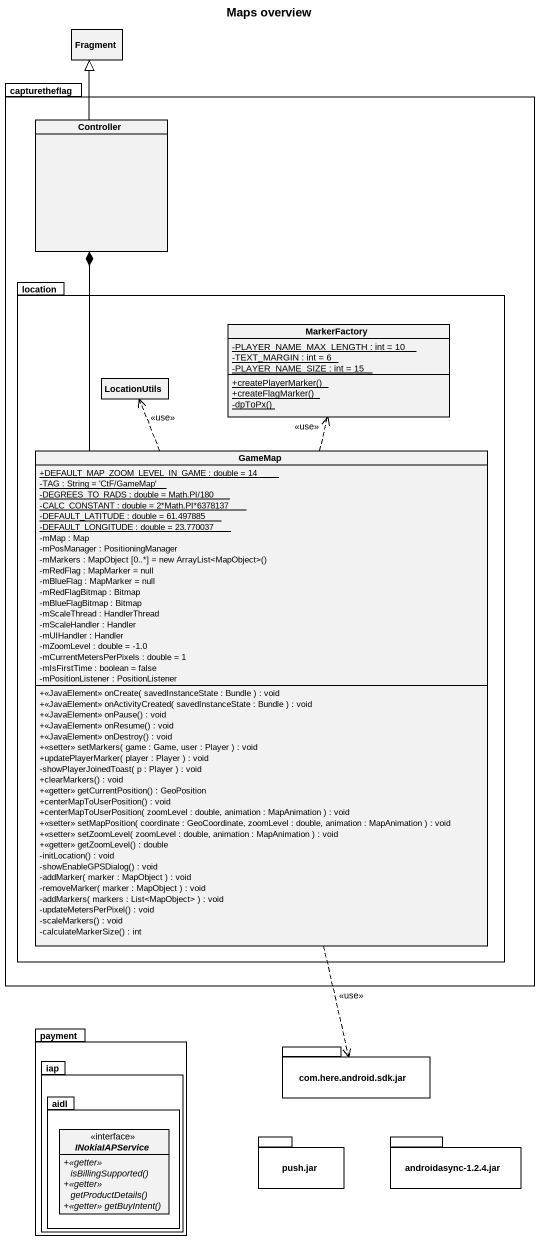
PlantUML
@startuml
title Maps overview
hide circle
hide empty members
skinparam classAttributeIconSize 0
class Fragment
package capturetheflag {
  class Controller
  package location {
    class MarkerFactory {
      {static} -PLAYER_NAME_MAX_LENGTH : int = 10
      {static} -TEXT_MARGIN : int = 6
      {static} -PLAYER_NAME_SIZE : int = 15
      {static} +createPlayerMarker()
      {static} +createFlagMarker()
      {static} -dpToPx()
    }
    class LocationUtils
    class GameMap {
      {static} +DEFAULT_MAP_ZOOM_LEVEL_IN_GAME : double = 14
      {static} -TAG : String = 'CtF/GameMap'
      {static} -DEGREES_TO_RADS : double = Math.PI/180
      {static} -CALC_CONSTANT : double = 2*Math.PI*6378137
      {static} -DEFAULT_LATITUDE : double = 61.497885
      {static} -DEFAULT_LONGITUDE : double = 23.770037
      -mMap : Map
      -mPosManager : PositioningManager
      {field} -mMarkers : MapObject [0..*] = new ArrayList<MapObject>()
      -mRedFlag : MapMarker = null
      -mBlueFlag : MapMarker = null
      -mRedFlagBitmap : Bitmap
      -mBlueFlagBitmap : Bitmap
      -mScaleThread : HandlerThread
      -mScaleHandler : Handler
      -mUIHandler : Handler
      -mZoomLevel : double = -1.0
      -mCurrentMetersPerPixels : double = 1
      -mIsFirstTime : boolean = false
      -mPositionListener : PositionListener
      +<<JavaElement>> onCreate( savedInstanceState : Bundle ) : void
      +<<JavaElement>> onActivityCreated( savedInstanceState : Bundle ) : void
      +<<JavaElement>> onPause() : void
      +<<JavaElement>> onResume() : void
      +<<JavaElement>> onDestroy() : void
      +<<setter>> setMarkers( game : Game, user : Player ) : void
      +updatePlayerMarker( player : Player ) : void
      -showPlayerJoinedToast( p : Player ) : void
      +clearMarkers() : void
      +<<getter>> getCurrentPosition() : GeoPosition
      +centerMapToUserPosition() : void
      +centerMapToUserPosition( zoomLevel : double, animation : MapAnimation ) : void
      +<<setter>> setMapPosition( coordinate : GeoCoordinate, zoomLevel : double, animation : MapAnimation ) : void
      +<<setter>> setZoomLevel( zoomLevel : double, animation : MapAnimation ) : void
      +<<getter>> getZoomLevel() : double
      -initLocation() : void
      -showEnableGPSDialog() : void
      -addMarker( marker : MapObject ) : void
      -removeMarker( marker : MapObject ) : void
      -addMarkers( markers : List<MapObject> ) : void
      -updateMetersPerPixel() : void
      -scaleMarkers() : void
      -calculateMarkerSize() : int
    }
  }
}
package payment {
  package iap {
    package aidl {
      interface INokiaIAPService {
        {abstract} +<<getter>> isBillingSupported()
        {abstract} +<<getter>> getProductDetails()
        {abstract} +<<getter>> getBuyIntent()
      }
    }
  }
}
package "com.here.android.sdk.jar" as com_here_android_sdk_jar {
}
package "push.jar" as push_jar {
}
package "androidasync-1.2.4.jar" as androidasync_1_2_4_jar {
}
Controller -up-|> Fragment
Controller *-- GameMap
GameMap .up.> MarkerFactory : <<use>>
GameMap .up.> LocationUtils : <<use>>
GameMap ..> com_here_android_sdk_jar : <<use>>
@enduml
